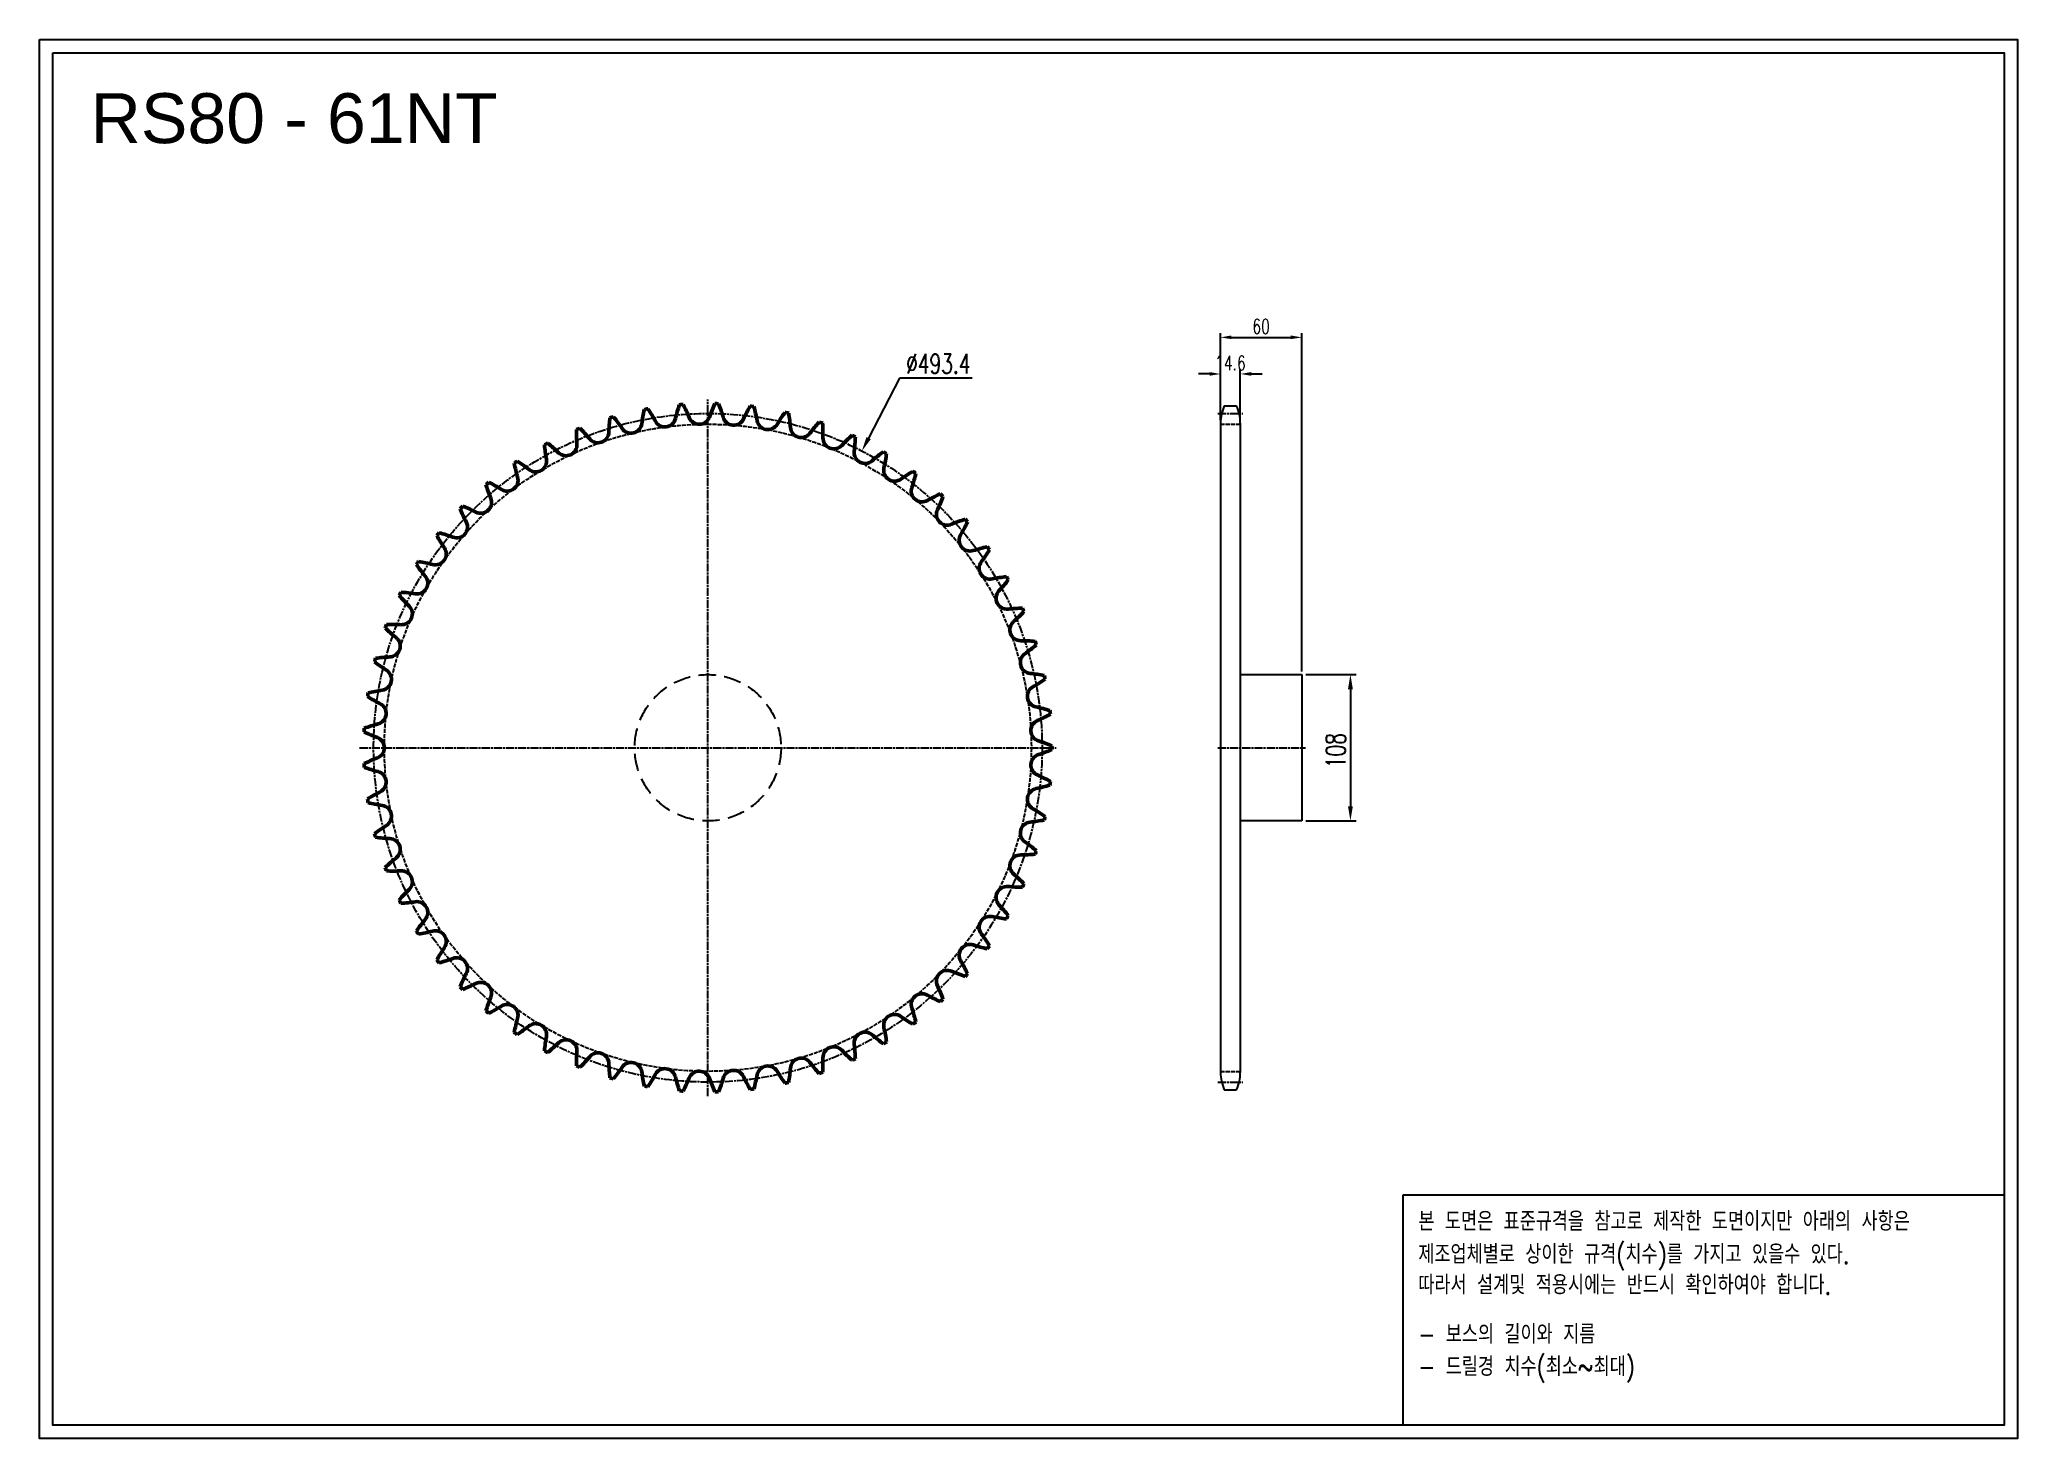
# Model space of a CAD drawing. Header units: millimetres. Extents: x -67274 to -65814, y 20705 to 21737.
import ezdxf

# ---------------------------------------------------------------- set-up
doc = ezdxf.new("R2010")
doc.units = ezdxf.units.MM
for name, pattern in [('AM_ISO02W050', [7.5, 6, -1.5]), ('AM_ISO02W050x2', [3.75, 3, -0.75]), ('AM_ISO08W050', [18, 12, -1.5, 3, -1.5]), ('AM_ISO08W050x2', [9, 6, -0.75, 1.5, -0.75]), ('HIDDEN', [9.525, 6.35, -3.175])]:
    doc.linetypes.add(name, pattern=pattern)
for name, color, linetype, lineweight in [('AM_0N', 7, 'Continuous', 50), ('AM_3N', 6, 'AM_ISO02W050', 25), ('AM_7', 4, 'AM_ISO08W050', 25), ('AM_7N', 4, 'AM_ISO08W050', 25)]:
    doc.layers.add(name, color=color, linetype=linetype, lineweight=lineweight)
doc.layers.add('HL', color=2, linetype='HIDDEN')
doc.layers.add('S-DIM', color=7, linetype='Continuous')
doc.styles.add('HAN', font='ROMANS.shx', dxfattribs={"width": 0.7, "bigfont": 'whgtxt.shx'})
doc.styles.add('HSG', font='SIMPLEX.shx', dxfattribs={"width": 0.7, "bigfont": 'HSG.shx'})
doc.styles.get("Standard").update_dxf_attribs({"font": 'arial.ttf'})
doc.dimstyles.new('APP23', dxfattribs={"dimscale": 4.5, "dimtxt": 2.4, "dimasz": 1.8, "dimexe": 0.7, "dimexo": 0.5, "dimgap": 0.6, "dimtad": 1, "dimtoh": 1, "dimdec": 1, "dimrnd": 0.01, "dimzin": 9, "dimdsep": 46, "dimtxsty": 'HSG', "dimcen": 0, "dimclrd": 1, "dimclre": 1, "dimclrt": 256, "dimazin": 2, "dimtp": 1, "dimtm": 1, "dimtfac": 0.5, "dimtdec": 1, "dimtix": 1, "dimtofl": 0, "dimtmove": 0, "dimatfit": 3, "dimfxl": 0, "dimtvp": 1, "dimtolj": 2, "dimlwd": -1, "dimlwe": -1, "dimarcsym": 0})
doc.dimstyles.new('APP28', dxfattribs={"dimscale": 6, "dimtxt": 2.4, "dimasz": 1.8, "dimexe": 0.7, "dimexo": 0.5, "dimgap": 0.6, "dimtad": 1, "dimtoh": 1, "dimdec": 1, "dimrnd": 0.01, "dimzin": 9, "dimdsep": 46, "dimtxsty": 'HSG', "dimcen": 0, "dimclrd": 1, "dimclre": 1, "dimclrt": 256, "dimazin": 2, "dimtp": 1, "dimtm": 1, "dimtfac": 0.5, "dimtdec": 1, "dimtofl": 0, "dimtmove": 0, "dimatfit": 3, "dimfxl": 0, "dimtvp": 1, "dimtolj": 2, "dimlwd": -1, "dimlwe": -1, "dimarcsym": 0})

# ---------------------------------------------------------------- blocks, each defined once
blk = doc.blocks.new('*D1')
at = {"layer": 'Defpoints', "color": 0, "transparency": 16777216}
for p in [(-66342.5, 21268.6), (-66342.5, 21160.6), (-66306.6, 21160.6)]:
    blk.add_point(p, dxfattribs=at)
at = {"layer": 'S-DIM', "color": 1, "transparency": 16777216}
for p, q in [((-66339.5, 21268.6), (-66302.4, 21268.6)), ((-66306.6, 21257.8), (-66306.6, 21171.4)), ((-66339.5, 21160.6), (-66302.4, 21160.6))]:
    blk.add_line(p, q, dxfattribs=at)
for points in [[(-66308.4, 21257.8), (-66304.8, 21257.8), (-66306.6, 21268.6)], [(-66308.4, 21171.4), (-66304.8, 21171.4), (-66306.6, 21160.6)]]:
    blk.add_solid(points, dxfattribs=at)
at = {"layer": 'S-DIM', "transparency": 16777216, "insert": (-66317.4, 21212.5), "char_height": 14.4, "attachment_point": 5, "rotation": 90, "style": 'HSG'}
blk.add_mtext('\\A2;108', dxfattribs=at)
blk = doc.blocks.new('*D2')
at = {"layer": 'Defpoints', "color": 0, "transparency": 16777216}
for p in [(-66387.9, 21490.4), (-66402.5, 21454.2), (-66387.9, 21453.3)]:
    blk.add_point(p, dxfattribs=at)
at = {"layer": 'S-DIM', "color": 1, "transparency": 16777216}
for p, q in [((-66410.6, 21490.4), (-66418.7, 21490.4)), ((-66402.5, 21456.4), (-66402.5, 21493.6)), ((-66387.9, 21455.6), (-66387.9, 21493.6)), ((-66379.8, 21490.4), (-66371.7, 21490.4))]:
    blk.add_line(p, q, dxfattribs=at)
for points in [[(-66410.6, 21491.8), (-66410.6, 21489.1), (-66402.5, 21490.4)], [(-66379.8, 21491.8), (-66379.8, 21489.1), (-66387.9, 21490.4)]]:
    blk.add_solid(points, dxfattribs=at)
at = {"layer": 'S-DIM', "transparency": 16777216, "insert": (-66395.2, 21498.5), "char_height": 10.8, "attachment_point": 5, "style": 'HSG'}
blk.add_mtext('\\A2;14.6', dxfattribs=at)
blk = doc.blocks.new('*D3')
at = {"layer": 'Defpoints', "color": 0, "transparency": 16777216}
for p in [(-66342.5, 21517.4), (-66402.5, 21454.2), (-66342.5, 21268.6)]:
    blk.add_point(p, dxfattribs=at)
at = {"layer": 'S-DIM', "color": 1, "transparency": 16777216}
for p, q in [((-66402.5, 21456.4), (-66402.5, 21520.6)), ((-66342.5, 21270.8), (-66342.5, 21520.6)), ((-66394.4, 21517.4), (-66350.6, 21517.4))]:
    blk.add_line(p, q, dxfattribs=at)
for points in [[(-66394.4, 21518.8), (-66394.4, 21516.1), (-66402.5, 21517.4)], [(-66350.6, 21518.8), (-66350.6, 21516.1), (-66342.5, 21517.4)]]:
    blk.add_solid(points, dxfattribs=at)
at = {"layer": 'S-DIM', "transparency": 16777216, "insert": (-66372.5, 21525.5), "char_height": 10.8, "attachment_point": 5, "style": 'HSG'}
blk.add_mtext('\\A2;60', dxfattribs=at)
blk = doc.blocks.new('*D4')
at = {"layer": 'Defpoints', "color": 0, "transparency": 16777216}
for p in [(-66667.2, 21433.5), (-66894.5, 20995.6)]:
    blk.add_point(p, dxfattribs=at)
at = {"layer": 'S-DIM', "color": 1, "transparency": 16777216}
for p, q in [((-66639.3, 21487.2), (-66662.2, 21443.1)), ((-66585.8, 21487.2), (-66639.3, 21487.2))]:
    blk.add_line(p, q, dxfattribs=at)
blk.add_solid([(-66663.8, 21443.9), (-66660.6, 21442.3), (-66667.2, 21433.5)], dxfattribs=at)
at = {"layer": 'S-DIM', "transparency": 16777216, "insert": (-66610.8, 21498), "char_height": 14.4, "attachment_point": 5, "style": 'HSG'}
blk.add_mtext('\\A2;∅493.4', dxfattribs=at)
blk = doc.blocks.new('notice1')
at = {"color": 4}
blk.add_lwpolyline([(-22142.12, 1735.9), (-22053.8, 1735.9), (-22053.8, 1702.07), (-22142.12, 1702.07)], close=True, dxfattribs=at)
at = {"color": 4, "style": 'HAN', "width": 0.8}
for s, p in [('본 도면은 표준규격을 참고로 제작한 도면이지만 아래의 사항은', (-22139.9, 1730.62)), ('제조업체별로 상이한 규격(치수)를 가지고 있을수 있다.', (-22139.9, 1725.78)), ('따라서 설계및 적용시에는 반드시 확인하여야 합니다.', (-22139.9, 1721.28)), ('- 보스의 길이와 지름', (-22139.9, 1714.03)), ('- 드릴경 치수(최소~최대)', (-22139.9, 1709.27))]:
    blk.add_text(s, height=2.7949, dxfattribs=at).set_placement(p)

msp = doc.modelspace()

# ---------------------------------------------------------------- linework, layer by layer
for p, q in [((-66399.67, 21466.88), (-66390.67, 21466.88)), ((-66402.47, 21454.18), (-66402.47, 20974.96)), ((-66387.87, 21454.18), (-66387.87, 20974.96)), ((-66387.87, 21268.57), (-66342.47, 21268.57)), ((-66342.47, 21268.57), (-66342.47, 21160.57)), ((-66342.47, 21160.57), (-66387.87, 21160.57)), ((-66399.67, 20962.26), (-66390.67, 20962.26))]:
    msp.add_line(p, q)
for points in [[(-67274.12, 21737.15), (-65814.29, 21737.15), (-65814.29, 20704.94), (-67274.12, 20704.94)], [(-67264.29, 21727.32), (-65824.12, 21727.32), (-65824.12, 20714.77), (-67264.29, 20714.77)]]:
    msp.add_lwpolyline(points, close=True)
for centre, start, end in [((-66372.27, 21454.18), 155.13196, 180), ((-66418.07, 21454.18), 0, 24.86804), ((-66372.27, 20974.96), 180, 204.86804), ((-66418.07, 20974.96), 335.13196, 0)]:
    msp.add_arc(centre, 30.2, start, end)
at = {"layer": 'AM_0N'}
for centre, radius, start, end in [((-66710.56, 21438.13), 120.05, 167.45649, 172.54098), ((-66780.86, 21214.57), 254, 100.01927, 100.63647), ((-66925.51, 21398.96), 120.05, 28.11475, 33.19925), ((-66687.94, 21429.71), 120.05, 161.55485, 166.63934), ((-66780.86, 21214.57), 254, 94.11763, 94.73483), ((-66905.78, 21412.85), 120.05, 22.21311, 27.29761), ((-66666.32, 21419.02), 120.05, 155.65321, 160.7377), ((-66780.86, 21214.57), 254, 88.21599, 88.83319), ((-66884.73, 21424.65), 120.05, 16.31148, 21.39597), ((-66645.9, 21406.16), 120.05, 149.75157, 154.83607), ((-66780.86, 21214.57), 254, 82.31435, 82.93155), ((-66862.58, 21434.21), 120.05, 10.40984, 15.49433), ((-66626.92, 21391.27), 120.05, 143.84993, 148.93443), ((-66780.86, 21214.57), 254, 76.41271, 77.02991), ((-66839.57, 21441.45), 120.05, 4.5082, 9.59269), ((-66757.77, 21447.78), 120.05, 179.25976, 184.34426), ((-66780.86, 21214.57), 254, 111.82255, 112.43974), ((-66960.17, 21365.47), 120.05, 39.91803, 45.00253), ((-66861.94, 21447.65), 8.02, 219.91803, 358.44262), ((-66733.92, 21444.17), 120.05, 173.35812, 178.44262), ((-66780.86, 21214.57), 254, 105.92091, 106.53811), ((-66943.7, 21383.11), 120.05, 34.01639, 39.10089), ((-66837.55, 21454.75), 8.02, 214.01639, 352.54098), ((-66812.55, 21459.31), 8.02, 208.11475, 346.63934), ((-66787.22, 21461.27), 8.02, 202.21311, 340.7377), ((-66761.82, 21460.62), 8.02, 196.31148, 334.83607), ((-66736.62, 21457.35), 8.02, 190.40984, 328.93443), ((-66711.89, 21451.52), 8.02, 184.5082, 323.03279), ((-66609.56, 21374.5), 120.05, 137.94829, 143.03279), ((-66780.86, 21214.57), 254, 70.51107, 71.12827), ((-66815.93, 21446.28), 120.05, 358.60656, 3.69106), ((-66594.03, 21356.04), 120.05, 132.04665, 137.13115), ((-66780.86, 21214.57), 254, 64.60944, 65.22663), ((-66780.86, 21214.57), 254, 117.72419, 118.34138), ((-66781.88, 21448.92), 120.05, 185.1614, 190.2459), ((-66974.73, 21346.23), 120.05, 45.81967, 50.90417), ((-66885.48, 21438.08), 8.02, 225.81967, 4.34426), ((-66687.89, 21443.17), 8.02, 178.60656, 317.13115), ((-66664.88, 21432.4), 8.02, 172.70492, 311.22951), ((-66791.92, 21448.66), 120.05, 352.70492, 357.78942), ((-66580.47, 21336.08), 120.05, 126.14501, 131.22951), ((-66780.86, 21214.57), 254, 58.7078, 59.32499), ((-66767.79, 21448.56), 120.05, 346.80328, 351.88778), ((-66780.86, 21214.57), 254, 123.62583, 124.24302), ((-66805.97, 21447.57), 120.05, 191.06304, 196.14754), ((-66987.24, 21325.6), 120.05, 51.72131, 56.80581), ((-66907.91, 21426.14), 8.02, 231.72131, 10.2459), ((-66643.1, 21419.32), 8.02, 166.80328, 305.32787), ((-66569.04, 21314.83), 120.05, 120.24337, 125.32787), ((-66743.8, 21445.97), 120.05, 340.90164, 345.98614), ((-66780.86, 21214.57), 254, 52.80616, 53.42335), ((-66780.86, 21214.57), 254, 129.52747, 130.14466), ((-66829.79, 21443.76), 120.05, 196.96468, 202.04918), ((-66997.57, 21303.79), 120.05, 57.62295, 62.70745), ((-66928.99, 21411.96), 8.02, 237.62295, 16.14754), ((-66622.78, 21404.07), 8.02, 160.90164, 299.42623), ((-66559.85, 21292.52), 120.05, 114.34173, 119.42623), ((-66780.86, 21214.57), 254, 46.90452, 47.52171), ((-66780.86, 21214.57), 254, 135.42911, 136.0463), ((-66853.1, 21437.51), 120.05, 202.86632, 207.95082), ((-67005.59, 21281.04), 120.05, 63.52459, 68.60909), ((-66948.5, 21395.68), 8.02, 243.52459, 22.04918), ((-66604.13, 21386.81), 8.02, 155, 293.52459), ((-66720.2, 21440.94), 120.05, 335, 340.0845), ((-66780.86, 21214.57), 254, 141.33075, 141.94794), ((-67011.24, 21257.58), 120.05, 69.42623, 74.51073), ((-66966.23, 21377.48), 8.02, 249.42623, 27.95082), ((-66553.01, 21269.38), 120.05, 108.44009, 113.52459), ((-66697.25, 21433.5), 120.05, 329.09836, 334.18286), ((-66780.86, 21214.57), 254, 41.00288, 41.62007), ((-66982, 21357.56), 8.02, 255.32787, 33.85246), ((-66875.64, 21428.9), 120.05, 208.76796, 213.85246), ((-66587.36, 21367.72), 8.02, 149.09836, 287.62295), ((-66548.58, 21245.66), 120.05, 102.53845, 107.62295), ((-66675.18, 21423.74), 120.05, 323.19672, 328.28122), ((-66780.86, 21214.57), 254, 35.10124, 35.71843), ((-66780.86, 21214.57), 254, 147.23239, 147.84958), ((-66897.17, 21418.02), 120.05, 214.6696, 219.7541), ((-67014.44, 21233.66), 120.05, 75.32787, 80.41237), ((-66572.63, 21347.02), 8.02, 143.19672, 281.72131), ((-66780.86, 21214.57), 254, 153.13403, 153.75122), ((-67015.16, 21209.55), 120.05, 81.22951, 86.31401), ((-66995.64, 21336.12), 8.02, 261.22951, 39.7541), ((-66546.62, 21221.61), 120.05, 96.63681, 101.72131), ((-66560.12, 21324.9), 8.02, 137.29508, 275.81967), ((-66654.23, 21411.77), 120.05, 317.29508, 322.37958), ((-66780.86, 21214.57), 254, 29.1996, 29.81679), ((-66917.48, 21404.99), 120.05, 220.57124, 225.65574), ((-67006.99, 21313.39), 8.02, 267.13115, 45.65574), ((-66547.13, 21197.49), 120.05, 90.73517, 95.81967), ((-66634.63, 21397.7), 120.05, 311.39344, 316.47794), ((-66780.86, 21214.57), 254, 23.29796, 23.91515), ((-66780.86, 21214.57), 254, 159.03567, 159.65286), ((-66936.33, 21389.93), 120.05, 226.47288, 231.55738), ((-67013.4, 21185.48), 120.05, 87.13115, 92.21565), ((-66549.94, 21301.62), 8.02, 131.39344, 269.91803), ((-67015.96, 21289.62), 8.02, 273.03279, 51.55738), ((-66550.13, 21173.55), 120.05, 84.83353, 89.91803), ((-66616.57, 21381.69), 120.05, 305.4918, 310.5763), ((-66780.86, 21214.57), 254, 17.39632, 18.01352), ((-66780.86, 21214.57), 254, 164.9373, 165.5545), ((-66953.54, 21373.01), 120.05, 232.37452, 237.45902), ((-67009.18, 21161.73), 120.05, 93.03279, 98.11728), ((-67022.43, 21265.05), 8.02, 278.93443, 57.45902), ((-66542.22, 21277.42), 8.02, 125.4918, 264.01639), ((-67002.54, 21138.53), 120.05, 98.93443, 104.01892), ((-66537.02, 21252.55), 8.02, 119.59016, 258.11475), ((-66555.57, 21150.04), 120.05, 78.9319, 84.01639), ((-66600.26, 21363.92), 120.05, 299.59016, 304.67466), ((-66780.86, 21214.57), 254, 11.49468, 12.11188), ((-66780.86, 21214.57), 254, 170.83894, 171.45614), ((-66968.91, 21354.42), 120.05, 238.27616, 243.36066), ((-67026.34, 21239.94), 8.02, 284.83607, 63.36066), ((-66563.4, 21127.22), 120.05, 73.03026, 78.11475), ((-66780.86, 21214.57), 254, 5.59304, 6.21024), ((-66780.86, 21214.57), 254, 176.74058, 177.35778), ((-66982.3, 21334.34), 120.05, 244.1778, 249.2623), ((-66993.55, 21116.14), 120.05, 104.83607, 109.92056), ((-66534.41, 21227.27), 8.02, 113.68852, 252.21311), ((-66585.86, 21344.55), 120.05, 293.68852, 298.77302), ((-67027.65, 21214.57), 8.02, 290.7377, 69.2623), ((-66573.53, 21105.32), 120.05, 67.12862, 72.21311), ((-66573.53, 21323.81), 120.05, 287.78689, 292.87138), ((-66780.86, 21214.57), 254, 359.6914, 0.3086), ((-66982.3, 21094.79), 120.05, 110.7377, 115.8222), ((-66780.86, 21214.57), 254, 182.64222, 183.25942), ((-66993.55, 21313), 120.05, 250.07944, 255.16393), ((-67026.34, 21189.19), 8.02, 296.63934, 75.16393), ((-66534.41, 21201.86), 8.02, 107.78689, 246.31148), ((-66537.02, 21176.59), 8.02, 101.88525, 240.40984), ((-66563.4, 21301.92), 120.05, 281.88525, 286.96974), ((-66585.86, 21084.58), 120.05, 61.22698, 66.31148), ((-66780.86, 21214.57), 254, 353.78976, 354.40696), ((-66968.91, 21074.72), 120.05, 116.63934, 121.72384), ((-66780.86, 21214.57), 254, 188.54386, 189.16106), ((-67002.54, 21290.61), 120.05, 255.98108, 261.06557), ((-67022.43, 21164.09), 8.02, 302.54098, 81.06557), ((-66600.26, 21065.22), 120.05, 55.32534, 60.40984), ((-66953.54, 21056.12), 120.05, 122.54098, 127.62548), ((-66542.22, 21151.72), 8.02, 95.98361, 234.5082), ((-66555.57, 21279.09), 120.05, 275.98361, 281.0681), ((-66780.86, 21214.57), 254, 347.88812, 348.50532), ((-66780.86, 21214.57), 254, 194.4455, 195.0627), ((-67009.18, 21267.41), 120.05, 261.88272, 266.96721), ((-67015.96, 21139.52), 8.02, 308.44262, 86.96721), ((-66616.57, 21047.44), 120.05, 49.4237, 54.5082), ((-66780.86, 21214.57), 254, 341.98648, 342.60368), ((-66936.33, 21039.21), 120.05, 128.44262, 133.52712), ((-66780.86, 21214.57), 254, 200.34714, 200.96433), ((-66549.94, 21127.52), 8.02, 90.08197, 228.60656), ((-66550.13, 21255.59), 120.05, 270.08197, 275.16647), ((-67013.4, 21243.66), 120.05, 267.78435, 272.86885), ((-66917.48, 21024.15), 120.05, 134.34426, 139.42876), ((-67006.99, 21115.74), 8.02, 314.34426, 92.86885), ((-66560.12, 21104.23), 8.02, 84.18033, 222.70492), ((-66547.13, 21231.65), 120.05, 264.18033, 269.26483), ((-66634.63, 21031.44), 120.05, 43.52206, 48.60656), ((-66780.86, 21214.57), 254, 336.08485, 336.70204), ((-66780.86, 21214.57), 254, 206.24878, 206.86597), ((-67015.16, 21219.59), 120.05, 273.68599, 278.77049), ((-66995.64, 21093.02), 8.02, 320.2459, 98.77049), ((-66654.23, 21017.37), 120.05, 37.62042, 42.70492), ((-66897.17, 21011.11), 120.05, 140.2459, 145.3304), ((-66572.63, 21082.12), 8.02, 78.27869, 216.80328), ((-66546.62, 21207.52), 120.05, 258.27869, 263.36319), ((-66780.86, 21214.57), 254, 330.18321, 330.8004), ((-66780.86, 21214.57), 254, 212.15042, 212.76761), ((-67014.44, 21195.47), 120.05, 279.58763, 284.67213), ((-66982, 21071.58), 8.02, 326.14754, 104.67213), ((-66875.64, 21000.23), 120.05, 146.14754, 151.23204), ((-66587.36, 21061.41), 8.02, 72.37705, 210.90164), ((-66548.58, 21183.47), 120.05, 252.37705, 257.46155), ((-66675.18, 21005.4), 120.05, 31.71878, 36.80328), ((-66780.86, 21214.57), 254, 324.28157, 324.89876), ((-66780.86, 21214.57), 254, 218.05206, 218.66925), ((-67011.24, 21171.56), 120.05, 285.48927, 290.57377), ((-66966.23, 21051.65), 8.02, 332.04918, 110.57377), ((-66697.25, 20995.64), 120.05, 25.81714, 30.90164), ((-66853.1, 20991.63), 120.05, 152.04918, 157.13368), ((-66780.86, 21214.57), 254, 223.9537, 224.57089), ((-67005.59, 21148.1), 120.05, 291.39091, 296.47541), ((-66948.5, 21033.46), 8.02, 337.95082, 116.47541), ((-66604.13, 21042.33), 8.02, 66.47541, 205), ((-66720.2, 20988.2), 120.05, 19.9155, 25), ((-66553.01, 21159.76), 120.05, 246.47541, 251.55991), ((-66780.86, 21214.57), 254, 318.37993, 318.99712), ((-66829.79, 20985.38), 120.05, 157.95082, 163.03532), ((-66997.57, 21125.34), 120.05, 297.29255, 302.37705), ((-66928.99, 21017.18), 8.02, 343.85246, 122.37705), ((-66622.78, 21025.07), 8.02, 60.57377, 199.09836), ((-66743.8, 20983.16), 120.05, 14.01386, 19.09836), ((-66559.85, 21136.62), 120.05, 240.57377, 245.65827), ((-66780.86, 21214.57), 254, 312.47829, 313.09548), ((-66780.86, 21214.57), 254, 229.85534, 230.47253), ((-66805.97, 20981.56), 120.05, 163.85246, 168.93696), ((-66987.24, 21103.54), 120.05, 303.19419, 308.27869), ((-66907.91, 21003), 8.02, 349.7541, 128.27869), ((-66643.1, 21009.82), 8.02, 54.67213, 193.19672), ((-66767.79, 20980.58), 120.05, 8.11222, 13.19672), ((-66569.04, 21114.31), 120.05, 234.67213, 239.75663), ((-66780.86, 21214.57), 254, 306.57665, 307.19384), ((-66780.86, 21214.57), 254, 235.75698, 236.37417), ((-66781.88, 20980.22), 120.05, 169.7541, 174.8386), ((-66974.73, 21082.9), 120.05, 309.09583, 314.18033), ((-66885.48, 20991.06), 8.02, 355.65574, 134.18033), ((-66687.89, 20985.97), 8.02, 42.86885, 181.39344), ((-66664.88, 20996.74), 8.02, 48.77049, 187.29508), ((-66791.92, 20980.48), 120.05, 2.21058, 7.29508), ((-66580.47, 21093.06), 120.05, 228.77049, 233.85499), ((-66780.86, 21214.57), 254, 300.67501, 301.2922), ((-66780.86, 21214.57), 254, 241.65862, 242.27581), ((-66757.77, 20981.36), 120.05, 175.65574, 180.74024), ((-66780.86, 21214.57), 254, 247.56026, 248.17745), ((-66960.17, 21063.67), 120.05, 314.99747, 320.08197), ((-66861.94, 20981.48), 8.02, 1.55738, 140.08197), ((-66733.92, 20984.97), 120.05, 181.55738, 186.64188), ((-66943.7, 21046.03), 120.05, 320.89911, 325.98361), ((-66837.55, 20974.38), 8.02, 7.45902, 145.98361), ((-66736.62, 20971.78), 8.02, 31.06557, 169.59016), ((-66839.57, 20987.69), 120.05, 350.40731, 355.4918), ((-66711.89, 20977.62), 8.02, 36.96721, 175.4918), ((-66609.56, 21054.64), 120.05, 216.96721, 222.05171), ((-66815.93, 20982.85), 120.05, 356.30894, 1.39344), ((-66594.03, 21073.1), 120.05, 222.86885, 227.95335), ((-66780.86, 21214.57), 254, 294.77337, 295.39056), ((-66780.86, 21214.57), 254, 253.46189, 254.07909), ((-66710.56, 20991.01), 120.05, 187.45902, 192.54351), ((-66780.86, 21214.57), 254, 259.36353, 259.98073), ((-66925.51, 21030.18), 120.05, 326.80075, 331.88525), ((-66812.55, 20969.83), 8.02, 13.36066, 151.88525), ((-66687.94, 20999.42), 120.05, 193.36066, 198.44515), ((-66905.78, 21016.29), 120.05, 332.70239, 337.78689), ((-66787.22, 20967.87), 8.02, 19.2623, 157.78689), ((-66666.32, 21010.12), 120.05, 199.2623, 204.34679), ((-66884.73, 21004.49), 120.05, 338.60403, 343.68852), ((-66761.82, 20968.52), 8.02, 25.16393, 163.68852), ((-66645.9, 21022.98), 120.05, 205.16393, 210.24843), ((-66862.58, 20994.93), 120.05, 344.50567, 349.59016), ((-66626.92, 21037.87), 120.05, 211.06557, 216.15007), ((-66780.86, 21214.57), 254, 282.97009, 283.58729), ((-66780.86, 21214.57), 254, 288.87173, 289.48893), ((-66780.86, 21214.57), 254, 265.26517, 265.88237), ((-66780.86, 21214.57), 254, 271.16681, 271.78401), ((-66780.86, 21214.57), 254, 277.06845, 277.68565)]:
    msp.add_arc(centre, radius, start, end, dxfattribs=at)
at = {"layer": 'AM_3N', "linetype": 'AM_ISO02W050x2'}
for p, q in [((-66402.47, 21453.33), (-66387.87, 21453.33)), ((-66402.47, 20975.81), (-66387.87, 20975.81))]:
    msp.add_line(p, q, dxfattribs=at)
msp.add_circle((-66780.86, 21214.57), 238.76, dxfattribs=at)
at = {"layer": 'AM_7', "linetype": 'AM_ISO08W050x2'}
for p, q in [((-66404.41, 21461.27), (-66385.92, 21461.27)), ((-66404.41, 21214.57), (-66339.65, 21214.57)), ((-66404.41, 20967.87), (-66385.92, 20967.87))]:
    msp.add_line(p, q, dxfattribs=at)
msp.add_circle((-66780.86, 21214.57), 246.7, dxfattribs=at)
at = {"layer": 'AM_7N', "linetype": 'AM_ISO08W050x2'}
for p, q in [((-66780.86, 20957.57), (-66780.86, 21471.57)), ((-67037.86, 21214.57), (-66523.87, 21214.57))]:
    msp.add_line(p, q, dxfattribs=at)
at = {"layer": 'HL', "ltscale": 2}
msp.add_circle((-66780.86, 21214.57), 54, dxfattribs=at)

# ---------------------------------------------------------------- block references
at = {"xscale": 5.021469573119999, "yscale": 5.021469573119999, "zscale": 5.021469573119999}
msp.add_blockref('notice1', (44918.36, 12167.89), dxfattribs=at)

# ---------------------------------------------------------------- texts
msp.add_text('RS80 - 61NT', height=36.8646).set_placement((-67236.53, 21660.71))

# ---------------------------------------------------------------- dimensions: what is measured, and where the dimension line sits
at = {"layer": 'S-DIM'}
dim = msp.add_linear_dim(base=(-66342.47, 21517.44), p1=(-66402.47, 21454.18), p2=(-66342.47, 21268.57), dimstyle='APP23', dxfattribs=at)
dim.commit()
dim.dimension.update_dxf_attribs({"geometry": '*D3', "text_midpoint": (-66372.47, 21525.54)})
dim = msp.add_diameter_dim_2p(p1=(-66894.53, 20995.61), p2=(-66667.2, 21433.53), dimstyle='APP28', dxfattribs=at)
dim.commit()
dim.dimension.update_dxf_attribs({"geometry": '*D4', "text_midpoint": (-66610.79, 21487.18), "dimtype": 131})
dim = msp.add_linear_dim(base=(-66387.87, 21490.44), p1=(-66402.47, 21454.18), p2=(-66387.87, 21453.33), dimstyle='APP23', dxfattribs=at)
dim.commit()
dim.dimension.update_dxf_attribs({"geometry": '*D2', "text_midpoint": (-66395.17, 21490.44), "dimtype": 128})
dim = msp.add_linear_dim(base=(-66306.59, 21160.57), p1=(-66342.47, 21268.57), p2=(-66342.47, 21160.57), angle=90, dimstyle='APP28', dxfattribs=at)
dim.commit()
dim.dimension.update_dxf_attribs({"geometry": '*D1', "text_midpoint": (-66306.59, 21212.53), "dimtype": 128})

doc.saveas('drawing.dxf')
